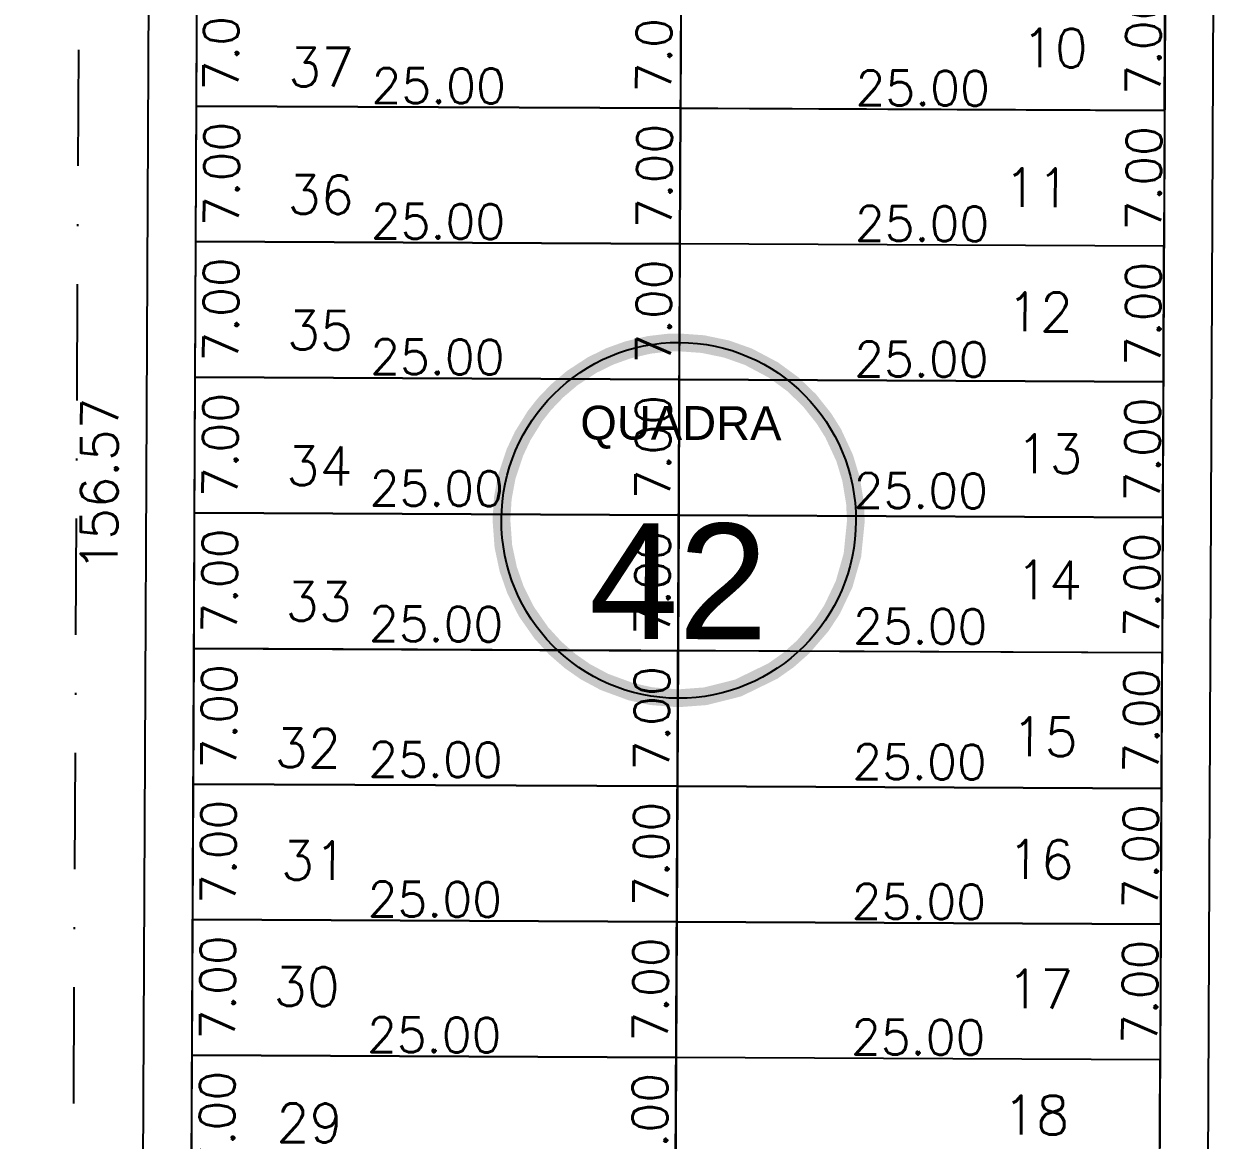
# Model space of a CAD drawing. Header units: millimetres. Extents: x -4430026 to 4783824, y 584 to 9593110.
# Drawn here: x 1933.6 to 1995.2, y 1611.3 to 1668.9 of the extents above; entities that cross this region are included whole.
import ezdxf
from ezdxf.enums import TextEntityAlignment as Align

# ---------------------------------------------------------------- set-up
doc = ezdxf.new("R2010")
doc.units = ezdxf.units.MM
doc.linetypes.add('DASHDOT', pattern=[1, 0.5, -0.25, 0, -0.25])
doc.linetypes.add('HIDDEN2', pattern=[0.1875, 0.125, -0.0625])
for name, color, linetype in [('boundary filipe', 6, 'Continuous'), ('BOUNDARY LOTES', 2, 'Continuous'), ('Calçada', 1, 'Continuous'), ('Cota', 8, 'Continuous'), ('COTAS', 8, 'Continuous'), ('Lotes', 2, 'Continuous'), ('Numero de lotes', 5, 'Continuous'), ('númeraçãoquadras', 4, 'Continuous'), ('Projeção', 8, 'HIDDEN2'), ('QUADRA', 4, 'Continuous')]:
    doc.layers.add(name, color=color, linetype=linetype)
doc.styles.add('arcad1', font='romans.shx')
doc.styles.add('ROMANS', font='romans.shx')
doc.styles.add('STYLE1', font='sanss___.ttf')
doc.dimstyles.new('BOLA100', dxfattribs={"dimscale": 0, "dimtxt": 1.9, "dimasz": 0.18, "dimexe": 0.18, "dimexo": 0.063, "dimgap": 0, "dimtad": 1, "dimzin": 4, "dimdsep": 46, "dimtxsty": 'ROMANS', "dimcen": 0.09, "dimse1": 1, "dimse2": 1, "dimsd1": 1, "dimsd2": 1, "dimclrt": 256, "dimaunit": 1, "dimadec": 4, "dimazin": 0, "dimtfac": 1.2, "dimtix": 1, "dimtmove": 2, "dimatfit": 3, "dimfxl": 1, "dimtvp": 2, "dimtolj": 1, "dimtzin": 4, "dimarcsym": 0})
doc.dimstyles.get("Standard").update_dxf_attribs({"dimtxt": 0.18, "dimasz": 0.18, "dimexe": 0.18, "dimexo": 0.0625, "dimgap": 0.09, "dimtad": 0, "dimtih": 1, "dimtoh": 1, "dimdec": 4, "dimzin": 0, "dimdsep": 46, "dimtxsty": 'Standard', "dimcen": 0.09, "dimadec": 0, "dimazin": 0, "dimtfac": 1, "dimtdec": 4, "dimtofl": 0, "dimtmove": 0, "dimatfit": 3, "dimfxl": 1, "dimtolj": 1, "dimtzin": 0, "dimarcsym": 0})

# ---------------------------------------------------------------- blocks, each defined once
blk = doc.blocks.new('NUM_quadra')
at = {"color": 6, "const_width": 0.02}
blk.add_lwpolyline([(-0.0134, 0.1996), (-0.034, 0.1971), (-0.0579, 0.1914), (-0.0779, 0.1842), (-0.0981, 0.1743), (-0.1208, 0.1594), (-0.1377, 0.145), (-0.1521, 0.1299), (-0.1625, 0.1166), (-0.1764, 0.0942), (-0.1852, 0.0754), (-0.1941, 0.0483), (-0.1985, 0.0243), (-0.2, 0), (-0.1977, -0.0299), (-0.1921, -0.0556), (-0.1839, -0.0786), (-0.1713, -0.1033), (-0.1546, -0.1269), (-0.1389, -0.1439), (-0.1219, -0.1586), (-0.1046, -0.1705), (-0.0831, -0.1819), (-0.0531, -0.1928), (-0.0302, -0.1977), (0, -0.2), (0.0309, -0.1976), (0.0677, -0.1882), (0.1069, -0.169), (0.124, -0.1569), (0.1407, -0.1421), (0.1614, -0.1181), (0.1737, -0.0992), (0.187, -0.071), (0.1962, -0.0386), (0.2, 0), (0.1989, 0.0205), (0.1943, 0.0473), (0.1871, 0.0707), (0.1741, 0.0984), (0.1635, 0.1151), (0.1472, 0.1354), (0.1285, 0.1533), (0.1063, 0.1694), (0.0782, 0.1841), (0.0533, 0.1928), (0.0267, 0.1982), (0, 0.2)], close=True, dxfattribs=at)
blk.add_circle((0, 0), 0.2)
at = {"color": 3, "insert": (-0.1114, 0.1285), "char_height": 0.038, "width": 0.2663, "attachment_point": 1, "style": 'STYLE1'}
blk.add_mtext('\\fArial|b0|i0|c0|p34;QUADRA', dxfattribs=at)
at = {"color": 3, "style": 'STYLE1'}
blk.add_attdef('00', text='', height=0.13, dxfattribs=at).set_placement((0, -0.1335), align=Align.CENTER)
blk = doc.blocks.new('*D14063')
at = {"layer": 'DEFPOINTS', "color": 0, "linetype": 'ByBlock'}
for p in [(1936.659, 1723.449), (1935.917, 1566.877), (1938.041, 1566.867)]:
    blk.add_point(p, dxfattribs=at)
at = {"layer": 'COTAS', "linetype": 'ByBlock', "insert": (1937.462, 1645.158), "char_height": 1.9, "attachment_point": 5, "rotation": 89.72858, "style": 'ROMANS'}
blk.add_mtext('\\A1;156.57', dxfattribs=at)
blk = doc.blocks.new('*D14231')
at = {"layer": 'DEFPOINTS', "color": 0, "linetype": 'ByBlock'}
for p in [(1937.715, 1946.503), (1935.915, 1571.068), (1931.269, 1569.569), (1935.917, 1566.877), (1935.621, 1504.301)]:
    blk.add_point(p, dxfattribs=at)
at = {"layer": 'COTAS', "linetype": 'ByBlock', "insert": (1929.415, 1566.891), "char_height": 1.9, "attachment_point": 5, "rotation": 89.87901, "style": 'ROMANS'}
blk.add_mtext('\\A1;179°41\'57"', dxfattribs=at)
blk = doc.blocks.new('*D7805')
at = {"layer": 'DEFPOINTS', "color": 0}
for p in [(1942.514, 1671.694), (1942.481, 1664.694), (1947.332, 1664.671)]:
    blk.add_point(p, dxfattribs=at)
at = {"layer": 'Cota', "color": 41, "insert": (1943.749, 1668.188), "char_height": 1.8, "attachment_point": 5, "rotation": 89.72858, "style": 'ROMANS'}
blk.add_mtext('\\A1;7.00', dxfattribs=at)
blk = doc.blocks.new('*D7806')
at = {"layer": 'DEFPOINTS', "color": 0}
for p in [(1942.481, 1664.694), (1942.447, 1657.694), (1947.355, 1657.671)]:
    blk.add_point(p, dxfattribs=at)
at = {"layer": 'Cota', "color": 41, "insert": (1943.771, 1661.188), "char_height": 1.8, "attachment_point": 5, "rotation": 89.72858, "style": 'ROMANS'}
blk.add_mtext('\\A1;7.00', dxfattribs=at)
blk = doc.blocks.new('*D7807')
at = {"layer": 'DEFPOINTS', "color": 0}
for p in [(1942.447, 1657.694), (1942.414, 1650.694), (1947.322, 1650.671)]:
    blk.add_point(p, dxfattribs=at)
at = {"layer": 'Cota', "color": 41, "insert": (1943.738, 1654.188), "char_height": 1.8, "attachment_point": 5, "rotation": 89.72858, "style": 'ROMANS'}
blk.add_mtext('\\A1;7.00', dxfattribs=at)
blk = doc.blocks.new('*D7808')
at = {"layer": 'DEFPOINTS', "color": 0}
for p in [(1942.414, 1650.694), (1942.381, 1643.694), (1947.288, 1643.671)]:
    blk.add_point(p, dxfattribs=at)
at = {"layer": 'Cota', "color": 41, "insert": (1943.705, 1647.188), "char_height": 1.8, "attachment_point": 5, "rotation": 89.72858, "style": 'ROMANS'}
blk.add_mtext('\\A1;7.00', dxfattribs=at)
blk = doc.blocks.new('*D7809')
at = {"layer": 'DEFPOINTS', "color": 0}
for p in [(1942.381, 1643.694), (1942.348, 1636.694), (1947.255, 1636.671)]:
    blk.add_point(p, dxfattribs=at)
at = {"layer": 'Cota', "color": 41, "insert": (1943.672, 1640.188), "char_height": 1.8, "attachment_point": 5, "rotation": 89.72858, "style": 'ROMANS'}
blk.add_mtext('\\A1;7.00', dxfattribs=at)
blk = doc.blocks.new('*D7810')
at = {"layer": 'DEFPOINTS', "color": 0}
for p in [(1942.348, 1636.694), (1942.315, 1629.694), (1947.222, 1629.671)]:
    blk.add_point(p, dxfattribs=at)
at = {"layer": 'Cota', "color": 41, "insert": (1943.639, 1633.188), "char_height": 1.8, "attachment_point": 5, "rotation": 89.72858, "style": 'ROMANS'}
blk.add_mtext('\\A1;7.00', dxfattribs=at)
blk = doc.blocks.new('*D7811')
at = {"layer": 'DEFPOINTS', "color": 0}
for p in [(1942.315, 1629.694), (1942.282, 1622.694), (1947.189, 1622.671)]:
    blk.add_point(p, dxfattribs=at)
at = {"layer": 'Cota', "color": 41, "insert": (1943.605, 1626.188), "char_height": 1.8, "attachment_point": 5, "rotation": 89.72858, "style": 'ROMANS'}
blk.add_mtext('\\A1;7.00', dxfattribs=at)
blk = doc.blocks.new('*D7812')
at = {"layer": 'DEFPOINTS', "color": 0}
for p in [(1942.282, 1622.694), (1942.248, 1615.695), (1947.156, 1615.671)]:
    blk.add_point(p, dxfattribs=at)
at = {"layer": 'Cota', "color": 41, "insert": (1943.572, 1619.188), "char_height": 1.8, "attachment_point": 5, "rotation": 89.72858, "style": 'ROMANS'}
blk.add_mtext('\\A1;7.00', dxfattribs=at)
blk = doc.blocks.new('*D7813')
at = {"layer": 'DEFPOINTS', "color": 0}
for p in [(1942.248, 1615.695), (1942.215, 1608.695), (1947.123, 1608.671)]:
    blk.add_point(p, dxfattribs=at)
at = {"layer": 'Cota', "color": 41, "insert": (1943.539, 1612.188), "char_height": 1.8, "attachment_point": 5, "rotation": 89.72858, "style": 'ROMANS'}
blk.add_mtext('\\A1;7.00', dxfattribs=at)
blk = doc.blocks.new('*D7849')
at = {"layer": 'DEFPOINTS', "color": 0}
for p in [(1964.869, 1671.588), (1964.836, 1664.588), (1969.688, 1664.565)]:
    blk.add_point(p, dxfattribs=at)
at = {"layer": 'Cota', "color": 41, "insert": (1966.104, 1668.082), "char_height": 1.8, "attachment_point": 5, "rotation": 89.72858, "style": 'ROMANS'}
blk.add_mtext('\\A1;7.00', dxfattribs=at)
blk = doc.blocks.new('*D7850')
at = {"layer": 'DEFPOINTS', "color": 0}
for p in [(1964.836, 1664.588), (1964.803, 1657.588), (1969.71, 1657.565)]:
    blk.add_point(p, dxfattribs=at)
at = {"layer": 'Cota', "color": 41, "insert": (1966.127, 1661.082), "char_height": 1.8, "attachment_point": 5, "rotation": 89.72858, "style": 'ROMANS'}
blk.add_mtext('\\A1;7.00', dxfattribs=at)
blk = doc.blocks.new('*D7851')
at = {"layer": 'DEFPOINTS', "color": 0}
for p in [(1964.803, 1657.588), (1964.77, 1650.588), (1969.677, 1650.565)]:
    blk.add_point(p, dxfattribs=at)
at = {"layer": 'Cota', "color": 41, "insert": (1966.094, 1654.082), "char_height": 1.8, "attachment_point": 5, "rotation": 89.72858, "style": 'ROMANS'}
blk.add_mtext('\\A1;7.00', dxfattribs=at)
blk = doc.blocks.new('*D7852')
at = {"layer": 'DEFPOINTS', "color": 0}
for p in [(1964.77, 1650.588), (1964.736, 1643.588), (1969.644, 1643.565)]:
    blk.add_point(p, dxfattribs=at)
at = {"layer": 'Cota', "color": 41, "insert": (1966.06, 1647.082), "char_height": 1.8, "attachment_point": 5, "rotation": 89.72858, "style": 'ROMANS'}
blk.add_mtext('\\A1;7.00', dxfattribs=at)
blk = doc.blocks.new('*D7853')
at = {"layer": 'DEFPOINTS', "color": 0}
for p in [(1964.736, 1643.588), (1964.703, 1636.588), (1969.611, 1636.565)]:
    blk.add_point(p, dxfattribs=at)
at = {"layer": 'Cota', "color": 41, "insert": (1966.027, 1640.082), "char_height": 1.8, "attachment_point": 5, "rotation": 89.72858, "style": 'ROMANS'}
blk.add_mtext('\\A1;7.00', dxfattribs=at)
blk = doc.blocks.new('*D7854')
at = {"layer": 'DEFPOINTS', "color": 0}
for p in [(1964.703, 1636.588), (1964.67, 1629.588), (1969.577, 1629.565)]:
    blk.add_point(p, dxfattribs=at)
at = {"layer": 'Cota', "color": 41, "insert": (1965.994, 1633.082), "char_height": 1.8, "attachment_point": 5, "rotation": 89.72858, "style": 'ROMANS'}
blk.add_mtext('\\A1;7.00', dxfattribs=at)
blk = doc.blocks.new('*D7855')
at = {"layer": 'DEFPOINTS', "color": 0}
for p in [(1964.67, 1629.588), (1964.637, 1622.589), (1969.544, 1622.565)]:
    blk.add_point(p, dxfattribs=at)
at = {"layer": 'Cota', "color": 41, "insert": (1965.961, 1626.082), "char_height": 1.8, "attachment_point": 5, "rotation": 89.72858, "style": 'ROMANS'}
blk.add_mtext('\\A1;7.00', dxfattribs=at)
blk = doc.blocks.new('*D7856')
at = {"layer": 'DEFPOINTS', "color": 0}
for p in [(1964.637, 1622.589), (1964.604, 1615.589), (1969.511, 1615.565)]:
    blk.add_point(p, dxfattribs=at)
at = {"layer": 'Cota', "color": 41, "insert": (1965.928, 1619.082), "char_height": 1.8, "attachment_point": 5, "rotation": 89.72858, "style": 'ROMANS'}
blk.add_mtext('\\A1;7.00', dxfattribs=at)
blk = doc.blocks.new('*D7857')
at = {"layer": 'DEFPOINTS', "color": 0}
for p in [(1964.604, 1615.589), (1964.571, 1608.589), (1969.478, 1608.565)]:
    blk.add_point(p, dxfattribs=at)
at = {"layer": 'Cota', "color": 41, "insert": (1965.895, 1612.082), "char_height": 1.8, "attachment_point": 5, "rotation": 89.72858, "style": 'ROMANS'}
blk.add_mtext('\\A1;7.00', dxfattribs=at)
blk = doc.blocks.new('*D7863')
at = {"layer": 'DEFPOINTS', "color": 0}
for p in [(1990.148, 1671.468), (1990.115, 1664.468), (1994.966, 1664.445)]:
    blk.add_point(p, dxfattribs=at)
at = {"layer": 'Cota', "color": 41, "insert": (1991.383, 1667.962), "char_height": 1.8, "attachment_point": 5, "rotation": 89.72858, "style": 'ROMANS'}
blk.add_mtext('\\A1;7.00', dxfattribs=at)
blk = doc.blocks.new('*D7864')
at = {"layer": 'DEFPOINTS', "color": 0}
for p in [(1990.115, 1664.468), (1990.081, 1657.468), (1994.989, 1657.445)]:
    blk.add_point(p, dxfattribs=at)
at = {"layer": 'Cota', "color": 41, "insert": (1991.405, 1660.962), "char_height": 1.8, "attachment_point": 5, "rotation": 89.72858, "style": 'ROMANS'}
blk.add_mtext('\\A1;7.00', dxfattribs=at)
blk = doc.blocks.new('*D7865')
at = {"layer": 'DEFPOINTS', "color": 0}
for p in [(1990.081, 1657.468), (1990.048, 1650.468), (1994.956, 1650.445)]:
    blk.add_point(p, dxfattribs=at)
at = {"layer": 'Cota', "color": 41, "insert": (1991.372, 1653.962), "char_height": 1.8, "attachment_point": 5, "rotation": 89.72858, "style": 'ROMANS'}
blk.add_mtext('\\A1;7.00', dxfattribs=at)
blk = doc.blocks.new('*D7866')
at = {"layer": 'DEFPOINTS', "color": 0}
for p in [(1990.048, 1650.468), (1990.015, 1643.469), (1994.922, 1643.445)]:
    blk.add_point(p, dxfattribs=at)
at = {"layer": 'Cota', "color": 41, "insert": (1991.339, 1646.962), "char_height": 1.8, "attachment_point": 5, "rotation": 89.72858, "style": 'ROMANS'}
blk.add_mtext('\\A1;7.00', dxfattribs=at)
blk = doc.blocks.new('*D7867')
at = {"layer": 'DEFPOINTS', "color": 0}
for p in [(1990.015, 1643.469), (1989.982, 1636.469), (1994.889, 1636.445)]:
    blk.add_point(p, dxfattribs=at)
at = {"layer": 'Cota', "color": 41, "insert": (1991.306, 1639.962), "char_height": 1.8, "attachment_point": 5, "rotation": 89.72858, "style": 'ROMANS'}
blk.add_mtext('\\A1;7.00', dxfattribs=at)
blk = doc.blocks.new('*D7868')
at = {"layer": 'DEFPOINTS', "color": 0}
for p in [(1989.982, 1636.469), (1989.949, 1629.469), (1994.856, 1629.445)]:
    blk.add_point(p, dxfattribs=at)
at = {"layer": 'Cota', "color": 41, "insert": (1991.273, 1632.962), "char_height": 1.8, "attachment_point": 5, "rotation": 89.72858, "style": 'ROMANS'}
blk.add_mtext('\\A1;7.00', dxfattribs=at)
blk = doc.blocks.new('*D7869')
at = {"layer": 'DEFPOINTS', "color": 0}
for p in [(1989.949, 1629.469), (1989.916, 1622.469), (1994.823, 1622.446)]:
    blk.add_point(p, dxfattribs=at)
at = {"layer": 'Cota', "color": 41, "insert": (1991.239, 1625.963), "char_height": 1.8, "attachment_point": 5, "rotation": 89.72858, "style": 'ROMANS'}
blk.add_mtext('\\A1;7.00', dxfattribs=at)
blk = doc.blocks.new('*D7870')
at = {"layer": 'DEFPOINTS', "color": 0}
for p in [(1989.916, 1622.469), (1989.882, 1615.469), (1994.79, 1615.446)]:
    blk.add_point(p, dxfattribs=at)
at = {"layer": 'Cota', "color": 41, "insert": (1991.206, 1618.963), "char_height": 1.8, "attachment_point": 5, "rotation": 89.72858, "style": 'ROMANS'}
blk.add_mtext('\\A1;7.00', dxfattribs=at)
blk = doc.blocks.new('*D7922')
at = {"layer": 'DEFPOINTS', "color": 0}
for p in [(1942.409, 1649.676), (1967.409, 1649.557), (1967.402, 1648.081)]:
    blk.add_point(p, dxfattribs=at)
at = {"layer": 'Cota', "color": 41, "insert": (1954.919, 1651.74), "char_height": 1.8, "attachment_point": 5, "rotation": 359.72858, "style": 'ROMANS'}
blk.add_mtext('\\A1;25.00', dxfattribs=at)
blk = doc.blocks.new('*D7923')
at = {"layer": 'DEFPOINTS', "color": 0}
for p in [(1967.409, 1649.557), (1992.409, 1649.439), (1992.402, 1647.963)]:
    blk.add_point(p, dxfattribs=at)
at = {"layer": 'Cota', "color": 41, "insert": (1979.919, 1651.622), "char_height": 1.8, "attachment_point": 5, "rotation": 359.72858, "style": 'ROMANS'}
blk.add_mtext('\\A1;25.00', dxfattribs=at)
blk = doc.blocks.new('*D7924')
at = {"layer": 'DEFPOINTS', "color": 0}
for p in [(1942.443, 1656.675), (1967.442, 1656.557), (1967.435, 1655.081)]:
    blk.add_point(p, dxfattribs=at)
at = {"layer": 'Cota', "color": 41, "insert": (1954.953, 1658.74), "char_height": 1.8, "attachment_point": 5, "rotation": 359.72858, "style": 'ROMANS'}
blk.add_mtext('\\A1;25.00', dxfattribs=at)
blk = doc.blocks.new('*D7925')
at = {"layer": 'DEFPOINTS', "color": 0}
for p in [(1967.442, 1656.557), (1992.442, 1656.439), (1992.435, 1654.963)]:
    blk.add_point(p, dxfattribs=at)
at = {"layer": 'Cota', "color": 41, "insert": (1979.952, 1658.622), "char_height": 1.8, "attachment_point": 5, "rotation": 359.72858, "style": 'ROMANS'}
blk.add_mtext('\\A1;25.00', dxfattribs=at)
blk = doc.blocks.new('*D7926')
at = {"layer": 'DEFPOINTS', "color": 0}
for p in [(1942.476, 1663.675), (1967.475, 1663.557), (1967.468, 1662.081)]:
    blk.add_point(p, dxfattribs=at)
at = {"layer": 'Cota', "color": 41, "insert": (1954.986, 1665.74), "char_height": 1.8, "attachment_point": 5, "rotation": 359.72858, "style": 'ROMANS'}
blk.add_mtext('\\A1;25.00', dxfattribs=at)
blk = doc.blocks.new('*D7927')
at = {"layer": 'DEFPOINTS', "color": 0}
for p in [(1967.475, 1663.557), (1992.475, 1663.439), (1992.468, 1661.963)]:
    blk.add_point(p, dxfattribs=at)
at = {"layer": 'Cota', "color": 41, "insert": (1979.985, 1665.622), "char_height": 1.8, "attachment_point": 5, "rotation": 359.72858, "style": 'ROMANS'}
blk.add_mtext('\\A1;25.00', dxfattribs=at)
blk = doc.blocks.new('*D7938')
at = {"layer": 'DEFPOINTS', "color": 0}
for p in [(1942.244, 1614.676), (1967.243, 1614.558), (1967.236, 1613.082)]:
    blk.add_point(p, dxfattribs=at)
at = {"layer": 'Cota', "color": 41, "insert": (1954.754, 1616.741), "char_height": 1.8, "attachment_point": 5, "rotation": 359.72858, "style": 'ROMANS'}
blk.add_mtext('\\A1;25.00', dxfattribs=at)
blk = doc.blocks.new('*D7939')
at = {"layer": 'DEFPOINTS', "color": 0}
for p in [(1967.243, 1614.558), (1992.243, 1614.439), (1992.236, 1612.963)]:
    blk.add_point(p, dxfattribs=at)
at = {"layer": 'Cota', "color": 41, "insert": (1979.753, 1616.622), "char_height": 1.8, "attachment_point": 5, "rotation": 359.72858, "style": 'ROMANS'}
blk.add_mtext('\\A1;25.00', dxfattribs=at)
blk = doc.blocks.new('*D7940')
at = {"layer": 'DEFPOINTS', "color": 0}
for p in [(1942.277, 1621.676), (1967.277, 1621.557), (1967.27, 1620.082)]:
    blk.add_point(p, dxfattribs=at)
at = {"layer": 'Cota', "color": 41, "insert": (1954.787, 1623.741), "char_height": 1.8, "attachment_point": 5, "rotation": 359.72858, "style": 'ROMANS'}
blk.add_mtext('\\A1;25.00', dxfattribs=at)
blk = doc.blocks.new('*D7941')
at = {"layer": 'DEFPOINTS', "color": 0}
for p in [(1967.277, 1621.557), (1992.276, 1621.439), (1992.269, 1619.963)]:
    blk.add_point(p, dxfattribs=at)
at = {"layer": 'Cota', "color": 41, "insert": (1979.786, 1623.622), "char_height": 1.8, "attachment_point": 5, "rotation": 359.72858, "style": 'ROMANS'}
blk.add_mtext('\\A1;25.00', dxfattribs=at)
blk = doc.blocks.new('*D7942')
at = {"layer": 'DEFPOINTS', "color": 0}
for p in [(1942.311, 1628.889), (1967.311, 1628.771), (1967.304, 1627.295)]:
    blk.add_point(p, dxfattribs=at)
at = {"layer": 'Cota', "color": 41, "insert": (1954.821, 1630.954), "char_height": 1.8, "attachment_point": 5, "rotation": 359.72858, "style": 'ROMANS'}
blk.add_mtext('\\A1;25.00', dxfattribs=at)
blk = doc.blocks.new('*D7943')
at = {"layer": 'DEFPOINTS', "color": 0}
for p in [(1967.311, 1628.771), (1992.31, 1628.652), (1992.303, 1627.177)]:
    blk.add_point(p, dxfattribs=at)
at = {"layer": 'Cota', "color": 41, "insert": (1979.821, 1630.836), "char_height": 1.8, "attachment_point": 5, "rotation": 359.72858, "style": 'ROMANS'}
blk.add_mtext('\\A1;25.00', dxfattribs=at)
blk = doc.blocks.new('*D7944')
at = {"layer": 'DEFPOINTS', "color": 0}
for p in [(1942.344, 1635.889), (1967.344, 1635.771), (1967.337, 1634.295)]:
    blk.add_point(p, dxfattribs=at)
at = {"layer": 'Cota', "color": 41, "insert": (1954.854, 1637.954), "char_height": 1.8, "attachment_point": 5, "rotation": 359.72858, "style": 'ROMANS'}
blk.add_mtext('\\A1;25.00', dxfattribs=at)
blk = doc.blocks.new('*D7945')
at = {"layer": 'DEFPOINTS', "color": 0}
for p in [(1967.344, 1635.771), (1992.344, 1635.652), (1992.337, 1634.177)]:
    blk.add_point(p, dxfattribs=at)
at = {"layer": 'Cota', "color": 41, "insert": (1979.854, 1637.836), "char_height": 1.8, "attachment_point": 5, "rotation": 359.72858, "style": 'ROMANS'}
blk.add_mtext('\\A1;25.00', dxfattribs=at)
blk = doc.blocks.new('*D7946')
at = {"layer": 'DEFPOINTS', "color": 0}
for p in [(1942.377, 1642.889), (1967.377, 1642.771), (1967.37, 1641.295)]:
    blk.add_point(p, dxfattribs=at)
at = {"layer": 'Cota', "color": 41, "insert": (1954.887, 1644.954), "char_height": 1.8, "attachment_point": 5, "rotation": 359.72858, "style": 'ROMANS'}
blk.add_mtext('\\A1;25.00', dxfattribs=at)
blk = doc.blocks.new('*D7947')
at = {"layer": 'DEFPOINTS', "color": 0}
for p in [(1967.377, 1642.771), (1992.377, 1642.652), (1992.37, 1641.176)]:
    blk.add_point(p, dxfattribs=at)
at = {"layer": 'Cota', "color": 41, "insert": (1979.887, 1644.836), "char_height": 1.8, "attachment_point": 5, "rotation": 359.72858, "style": 'ROMANS'}
blk.add_mtext('\\A1;25.00', dxfattribs=at)

msp = doc.modelspace()

# ---------------------------------------------------------------- linework, layer by layer
at = {"layer": 'boundary filipe', "elevation": 2.439}
msp.add_lwpolyline([(1942.046, 1573.024), (1942.709, 1712.97), (1992.709, 1712.733), (1992.049, 1573.391)], close=True, dxfattribs=at)
at = {"layer": 'BOUNDARY LOTES', "elevation": 2.439}
for points in [[(1967.48, 1664.576), (1942.481, 1664.694), (1942.514, 1671.694), (1967.513, 1671.575)], [(1992.513, 1671.457), (1967.513, 1671.575), (1967.48, 1664.576), (1992.48, 1664.457)], [(1942.481, 1664.694), (1967.48, 1664.576), (1967.447, 1657.576), (1942.447, 1657.694)], [(1967.48, 1664.576), (1992.48, 1664.457), (1992.447, 1657.457), (1967.447, 1657.576)], [(1967.414, 1650.576), (1942.414, 1650.694), (1942.447, 1657.694), (1967.447, 1657.576)], [(1992.447, 1657.457), (1967.447, 1657.576), (1967.414, 1650.576), (1992.414, 1650.457)], [(1967.381, 1643.576), (1942.381, 1643.694), (1942.414, 1650.694), (1967.414, 1650.576)], [(1992.414, 1650.457), (1967.414, 1650.576), (1967.381, 1643.576), (1992.381, 1643.457)], [(1942.381, 1643.694), (1967.381, 1643.576), (1967.348, 1636.576), (1942.348, 1636.694)], [(1967.381, 1643.576), (1992.381, 1643.457), (1992.347, 1636.457), (1967.348, 1636.576)], [(1967.314, 1629.576), (1942.315, 1629.694), (1942.348, 1636.694), (1967.348, 1636.576)], [(1992.347, 1636.457), (1967.348, 1636.576), (1967.314, 1629.576), (1992.314, 1629.458)], [(1967.281, 1622.576), (1942.282, 1622.694), (1942.315, 1629.694), (1967.314, 1629.576)], [(1992.314, 1629.458), (1967.314, 1629.576), (1967.281, 1622.576), (1992.281, 1622.458)], [(1942.282, 1622.694), (1967.281, 1622.576), (1967.248, 1615.576), (1942.248, 1615.695)], [(1967.281, 1622.576), (1992.281, 1622.458), (1992.248, 1615.458), (1967.248, 1615.576)], [(1967.215, 1608.576), (1942.215, 1608.695), (1942.248, 1615.695), (1967.248, 1615.576)], [(1992.248, 1615.458), (1967.248, 1615.576), (1967.215, 1608.576), (1992.215, 1608.458)]]:
    msp.add_lwpolyline(points, close=True, dxfattribs=at)
at = {"layer": 'Calçada'}
for p, q in [((1939.563, 1576.579, 2.439), (1940.193, 1709.482, 2.439)), ((1994.565, 1576.837, 2.439), (1995.192, 1709.222, 2.439))]:
    msp.add_line(p, q, dxfattribs=at)
at = {"layer": 'Lotes'}
for p, q in [((1967.047, 1573.208, 2.439), (1967.709, 1712.852, 2.439)), ((1992.48, 1664.457, 2.439), (1942.481, 1664.694, 2.439)), ((1992.447, 1657.457, 2.439), (1942.447, 1657.694, 2.439)), ((1992.414, 1650.457, 2.439), (1942.414, 1650.694, 2.439)), ((1992.381, 1643.457, 2.439), (1942.381, 1643.694, 2.439)), ((1992.347, 1636.457, 2.439), (1942.348, 1636.694, 2.439)), ((1992.314, 1629.458, 2.439), (1942.315, 1629.694, 2.439)), ((1992.281, 1622.458, 2.439), (1942.282, 1622.694, 2.439)), ((1992.248, 1615.458, 2.439), (1942.248, 1615.695, 2.439))]:
    msp.add_line(p, q, dxfattribs=at)
at = {"layer": 'Projeção', "linetype": 'DASHDOT', "ltscale": 12}
msp.add_line((1935.621, 1504.301, 2.439), (1937.715, 1946.503, 2.439), dxfattribs=at)
at = {"layer": 'QUADRA', "elevation": 2.439}
msp.add_lwpolyline([(1942.046, 1573.024), (1942.709, 1712.97), (1992.709, 1712.733), (1992.049, 1573.391)], close=True, dxfattribs=at)

# ---------------------------------------------------------------- block references
at = {"layer": 'númeraçãoquadras', "linetype": 'ByBlock', "extrusion": (0.084423, -0.000343131, 0.99643)}
ref = msp.add_blockref('NUM_quadra', (1651.287, -1953.479, 167.959), dxfattribs=dict(at, xscale=45.93175888062505, yscale=45.93175888063583, zscale=45.9317585301846, rotation=270.0385460290153))
ref.add_attrib('00', '42', dxfattribs={"layer": '0', "color": 3, "extrusion": (0.084423, -0.000343131, 0.99643), "height": 5.9711, "rotation": 270.03855, "style": 'STYLE1'}).set_placement((1645.157, -1953.483, 167.959), align=Align.CENTER)

# ---------------------------------------------------------------- texts
at = {"layer": 'Numero de lotes', "style": 'arcad1'}
for s, p in [('10', (1986.805, 1667.691, 2.439)), ('37', (1948.923, 1666.704, 2.439)), ('36', (1948.892, 1660.117, 2.439)), ('11', (1985.89, 1660.48, 2.439)), ('12', (1986.036, 1654.064, 2.439)), ('35', (1948.859, 1653.117, 2.439)), ('13', (1986.531, 1646.738, 2.439)), ('34', (1948.826, 1646.117, 2.439)), ('14', (1986.5, 1640.227, 2.439)), ('33', (1948.793, 1639.117, 2.439)), ('15', (1986.285, 1632.134, 2.439)), ('32', (1948.228, 1631.553, 2.439)), ('31', (1948.553, 1625.745, 2.439)), ('16', (1986.079, 1625.8, 2.439)), ('30', (1948.17, 1619.236, 2.439)), ('17', (1986.048, 1619.113, 2.439)), ('18', (1985.841, 1612.604, 2.439)), ('29', (1948.313, 1612.197, 2.439))]:
    msp.add_text(s, height=2, rotation=359.72858, dxfattribs=at).set_placement(p, align=Align.MIDDLE_CENTER)

# ---------------------------------------------------------------- dimensions: what is measured, and where the dimension line sits
at = {"layer": 'Cota'}
for base, p1, p2, angle, picture, middle in [((1947.332, 1664.671, 2.439), (1942.514, 1671.694, 2.439), (1942.481, 1664.694, 2.439), 89.72858, '*D7805', (1943.749, 1668.188, 2.439)), ((1969.688, 1664.565, 2.439), (1964.869, 1671.588, 2.439), (1964.836, 1664.588, 2.439), 89.72858, '*D7849', (1966.104, 1668.082, 2.439)), ((1994.966, 1664.445, 2.439), (1990.148, 1671.468, 2.439), (1990.115, 1664.468, 2.439), 89.72858, '*D7863', (1991.383, 1667.962, 2.439)), ((1992.468, 1661.963, 2.439), (1967.475, 1663.557, 2.439), (1992.475, 1663.439, 2.439), 179.72858, '*D7927', (1979.985, 1665.622, 2.439)), ((1947.355, 1657.671, 2.439), (1942.481, 1664.694, 2.439), (1942.447, 1657.694, 2.439), 89.72858, '*D7806', (1943.771, 1661.188, 2.439)), ((1969.71, 1657.565, 2.439), (1964.836, 1664.588, 2.439), (1964.803, 1657.588, 2.439), 89.72858, '*D7850', (1966.127, 1661.082, 2.439)), ((1994.989, 1657.445, 2.439), (1990.115, 1664.468, 2.439), (1990.081, 1657.468, 2.439), 89.72858, '*D7864', (1991.405, 1660.962, 2.439)), ((1992.435, 1654.963, 2.439), (1967.442, 1656.557, 2.439), (1992.442, 1656.439, 2.439), 179.72858, '*D7925', (1979.952, 1658.622, 2.439)), ((1947.322, 1650.671, 2.439), (1942.447, 1657.694, 2.439), (1942.414, 1650.694, 2.439), 89.72858, '*D7807', (1943.738, 1654.188, 2.439)), ((1969.677, 1650.565, 2.439), (1964.803, 1657.588, 2.439), (1964.77, 1650.588, 2.439), 89.72858, '*D7851', (1966.094, 1654.082, 2.439)), ((1994.956, 1650.445, 2.439), (1990.081, 1657.468, 2.439), (1990.048, 1650.468, 2.439), 89.72858, '*D7865', (1991.372, 1653.962, 2.439)), ((1992.402, 1647.963, 2.439), (1967.409, 1649.557, 2.439), (1992.409, 1649.439, 2.439), 179.72858, '*D7923', (1979.919, 1651.622, 2.439)), ((1947.288, 1643.671, 2.439), (1942.414, 1650.694, 2.439), (1942.381, 1643.694, 2.439), 89.72858, '*D7808', (1943.705, 1647.188, 2.439)), ((1969.644, 1643.565, 2.439), (1964.77, 1650.588, 2.439), (1964.736, 1643.588, 2.439), 89.72858, '*D7852', (1966.06, 1647.082, 2.439)), ((1994.922, 1643.445, 2.439), (1990.048, 1650.468, 2.439), (1990.015, 1643.469, 2.439), 89.72858, '*D7866', (1991.339, 1646.962, 2.439)), ((1992.37, 1641.176, 2.439), (1967.377, 1642.771, 2.439), (1992.377, 1642.652, 2.439), 179.72858, '*D7947', (1979.887, 1644.836, 2.439)), ((1947.255, 1636.671, 2.439), (1942.381, 1643.694, 2.439), (1942.348, 1636.694, 2.439), 89.72858, '*D7809', (1943.672, 1640.188, 2.439)), ((1969.611, 1636.565, 2.439), (1964.736, 1643.588, 2.439), (1964.703, 1636.588, 2.439), 89.72858, '*D7853', (1966.027, 1640.082, 2.439)), ((1994.889, 1636.445, 2.439), (1990.015, 1643.469, 2.439), (1989.982, 1636.469, 2.439), 89.72858, '*D7867', (1991.306, 1639.962, 2.439)), ((1992.337, 1634.177, 2.439), (1967.344, 1635.771, 2.439), (1992.344, 1635.652, 2.439), 179.72858, '*D7945', (1979.854, 1637.836, 2.439)), ((1947.222, 1629.671, 2.439), (1942.348, 1636.694, 2.439), (1942.315, 1629.694, 2.439), 89.72858, '*D7810', (1943.639, 1633.188, 2.439)), ((1969.577, 1629.565, 2.439), (1964.703, 1636.588, 2.439), (1964.67, 1629.588, 2.439), 89.72858, '*D7854', (1965.994, 1633.082, 2.439)), ((1994.856, 1629.445, 2.439), (1989.982, 1636.469, 2.439), (1989.949, 1629.469, 2.439), 89.72858, '*D7868', (1991.273, 1632.962, 2.439)), ((1992.303, 1627.177, 2.439), (1967.311, 1628.771, 2.439), (1992.31, 1628.652, 2.439), 179.72858, '*D7943', (1979.821, 1630.836, 2.439)), ((1947.189, 1622.671, 2.439), (1942.315, 1629.694, 2.439), (1942.282, 1622.694, 2.439), 89.72858, '*D7811', (1943.605, 1626.188, 2.439)), ((1969.544, 1622.565, 2.439), (1964.67, 1629.588, 2.439), (1964.637, 1622.589, 2.439), 89.72858, '*D7855', (1965.961, 1626.082, 2.439)), ((1994.823, 1622.446, 2.439), (1989.949, 1629.469, 2.439), (1989.916, 1622.469, 2.439), 89.72858, '*D7869', (1991.239, 1625.963, 2.439)), ((1992.269, 1619.963, 2.439), (1967.277, 1621.557, 2.439), (1992.276, 1621.439, 2.439), 179.72858, '*D7941', (1979.786, 1623.622, 2.439)), ((1947.156, 1615.671, 2.439), (1942.282, 1622.694, 2.439), (1942.248, 1615.695, 2.439), 89.72858, '*D7812', (1943.572, 1619.188, 2.439)), ((1969.511, 1615.565, 2.439), (1964.637, 1622.589, 2.439), (1964.604, 1615.589, 2.439), 89.72858, '*D7856', (1965.928, 1619.082, 2.439)), ((1994.79, 1615.446, 2.439), (1989.916, 1622.469, 2.439), (1989.882, 1615.469, 2.439), 89.72858, '*D7870', (1991.206, 1618.963, 2.439)), ((1992.236, 1612.963, 2.439), (1967.243, 1614.558, 2.439), (1992.243, 1614.439, 2.439), 179.72858, '*D7939', (1979.753, 1616.622, 2.439)), ((1947.123, 1608.671, 2.439), (1942.248, 1615.695, 2.439), (1942.215, 1608.695, 2.439), 89.72858, '*D7813', (1943.539, 1612.188, 2.439)), ((1969.478, 1608.565, 2.439), (1964.604, 1615.589, 2.439), (1964.571, 1608.589, 2.439), 89.72858, '*D7857', (1965.895, 1612.082, 2.439))]:
    dim = msp.add_linear_dim(base=base, p1=p1, p2=p2, angle=angle, dimstyle='Standard', override={"dimtxt": 1.8, "dimexo": 0.063, "dimgap": 0, "dimtih": 0, "dimtoh": 0, "dimdec": 2, "dimzin": 4, "dimtxsty": 'ROMANS', "dimse1": 1, "dimse2": 1, "dimsd1": 1, "dimsd2": 1, "dimclrt": 41, "dimtfac": 1.2, "dimtdec": 2, "dimtix": 1, "dimtofl": 1, "dimtmove": 2, "dimfxl": 0.18, "dimfxlon": 1, "dimtvp": 2, "dimtzin": 4}, dxfattribs=at)
    dim.commit()
    dim.dimension.update_dxf_attribs({"geometry": picture, "text_midpoint": middle})
for p1, p2, picture, middle in [((1942.476, 1663.675, 2.439), (1967.475, 1663.557, 2.439), '*D7926', (1954.986, 1665.74, 2.439)), ((1942.443, 1656.675, 2.439), (1967.442, 1656.557, 2.439), '*D7924', (1954.953, 1658.74, 2.439)), ((1942.409, 1649.676, 2.439), (1967.409, 1649.557, 2.439), '*D7922', (1954.919, 1651.74, 2.439)), ((1942.377, 1642.889, 2.439), (1967.377, 1642.771, 2.439), '*D7946', (1954.887, 1644.954, 2.439)), ((1942.344, 1635.889, 2.439), (1967.344, 1635.771, 2.439), '*D7944', (1954.854, 1637.954, 2.439)), ((1942.311, 1628.889, 2.439), (1967.311, 1628.771, 2.439), '*D7942', (1954.821, 1630.954, 2.439)), ((1942.277, 1621.676, 2.439), (1967.277, 1621.557, 2.439), '*D7940', (1954.787, 1623.741, 2.439)), ((1942.244, 1614.676, 2.439), (1967.243, 1614.558, 2.439), '*D7938', (1954.754, 1616.741, 2.439))]:
    dim = msp.add_aligned_dim(p1=p1, p2=p2, distance=-1.476, dimstyle='Standard', override={"dimtxt": 1.8, "dimexo": 0.063, "dimgap": 0, "dimtih": 0, "dimtoh": 0, "dimdec": 2, "dimzin": 4, "dimtxsty": 'ROMANS', "dimse1": 1, "dimse2": 1, "dimsd1": 1, "dimsd2": 1, "dimclrt": 41, "dimtfac": 1.2, "dimtdec": 2, "dimtix": 1, "dimtofl": 1, "dimtmove": 2, "dimfxl": 0.18, "dimfxlon": 1, "dimtvp": 2, "dimtzin": 4}, dxfattribs=at)
    dim.commit()
    dim.dimension.update_dxf_attribs({"geometry": picture, "text_midpoint": middle})
at = {"layer": 'COTAS', "linetype": 'ByBlock'}
dim = msp.add_angular_dim_2l(base=(1931.2685, 1569.56878), line1=((1935.62069, 1504.30133, 2.4392), (1937.71549, 1946.50328, 2.4392)), line2=((1935.91712, 1566.87723, 2.4392), (1935.91497, 1571.06759, 2.4392)), dimstyle='BOLA100', override={"dimscale": 1, "dimdec": 0, "dimazin": 1, "dimfxl": 0.18}, dxfattribs=at)
dim.commit()
dim.dimension.update_dxf_attribs({"geometry": '*D14231', "text_midpoint": (1929.41458, 1566.89096, 2.4392)})
dim = msp.add_aligned_dim(p1=(1936.659, 1723.449, 2.439), p2=(1935.917, 1566.877, 2.439), distance=2.124, dimstyle='BOLA100', override={"dimscale": 1, "dimfxl": 0.18}, dxfattribs=at)
dim.commit()
dim.dimension.update_dxf_attribs({"geometry": '*D14063', "text_midpoint": (1937.462, 1645.158, 2.439)})

doc.saveas('drawing.dxf')
